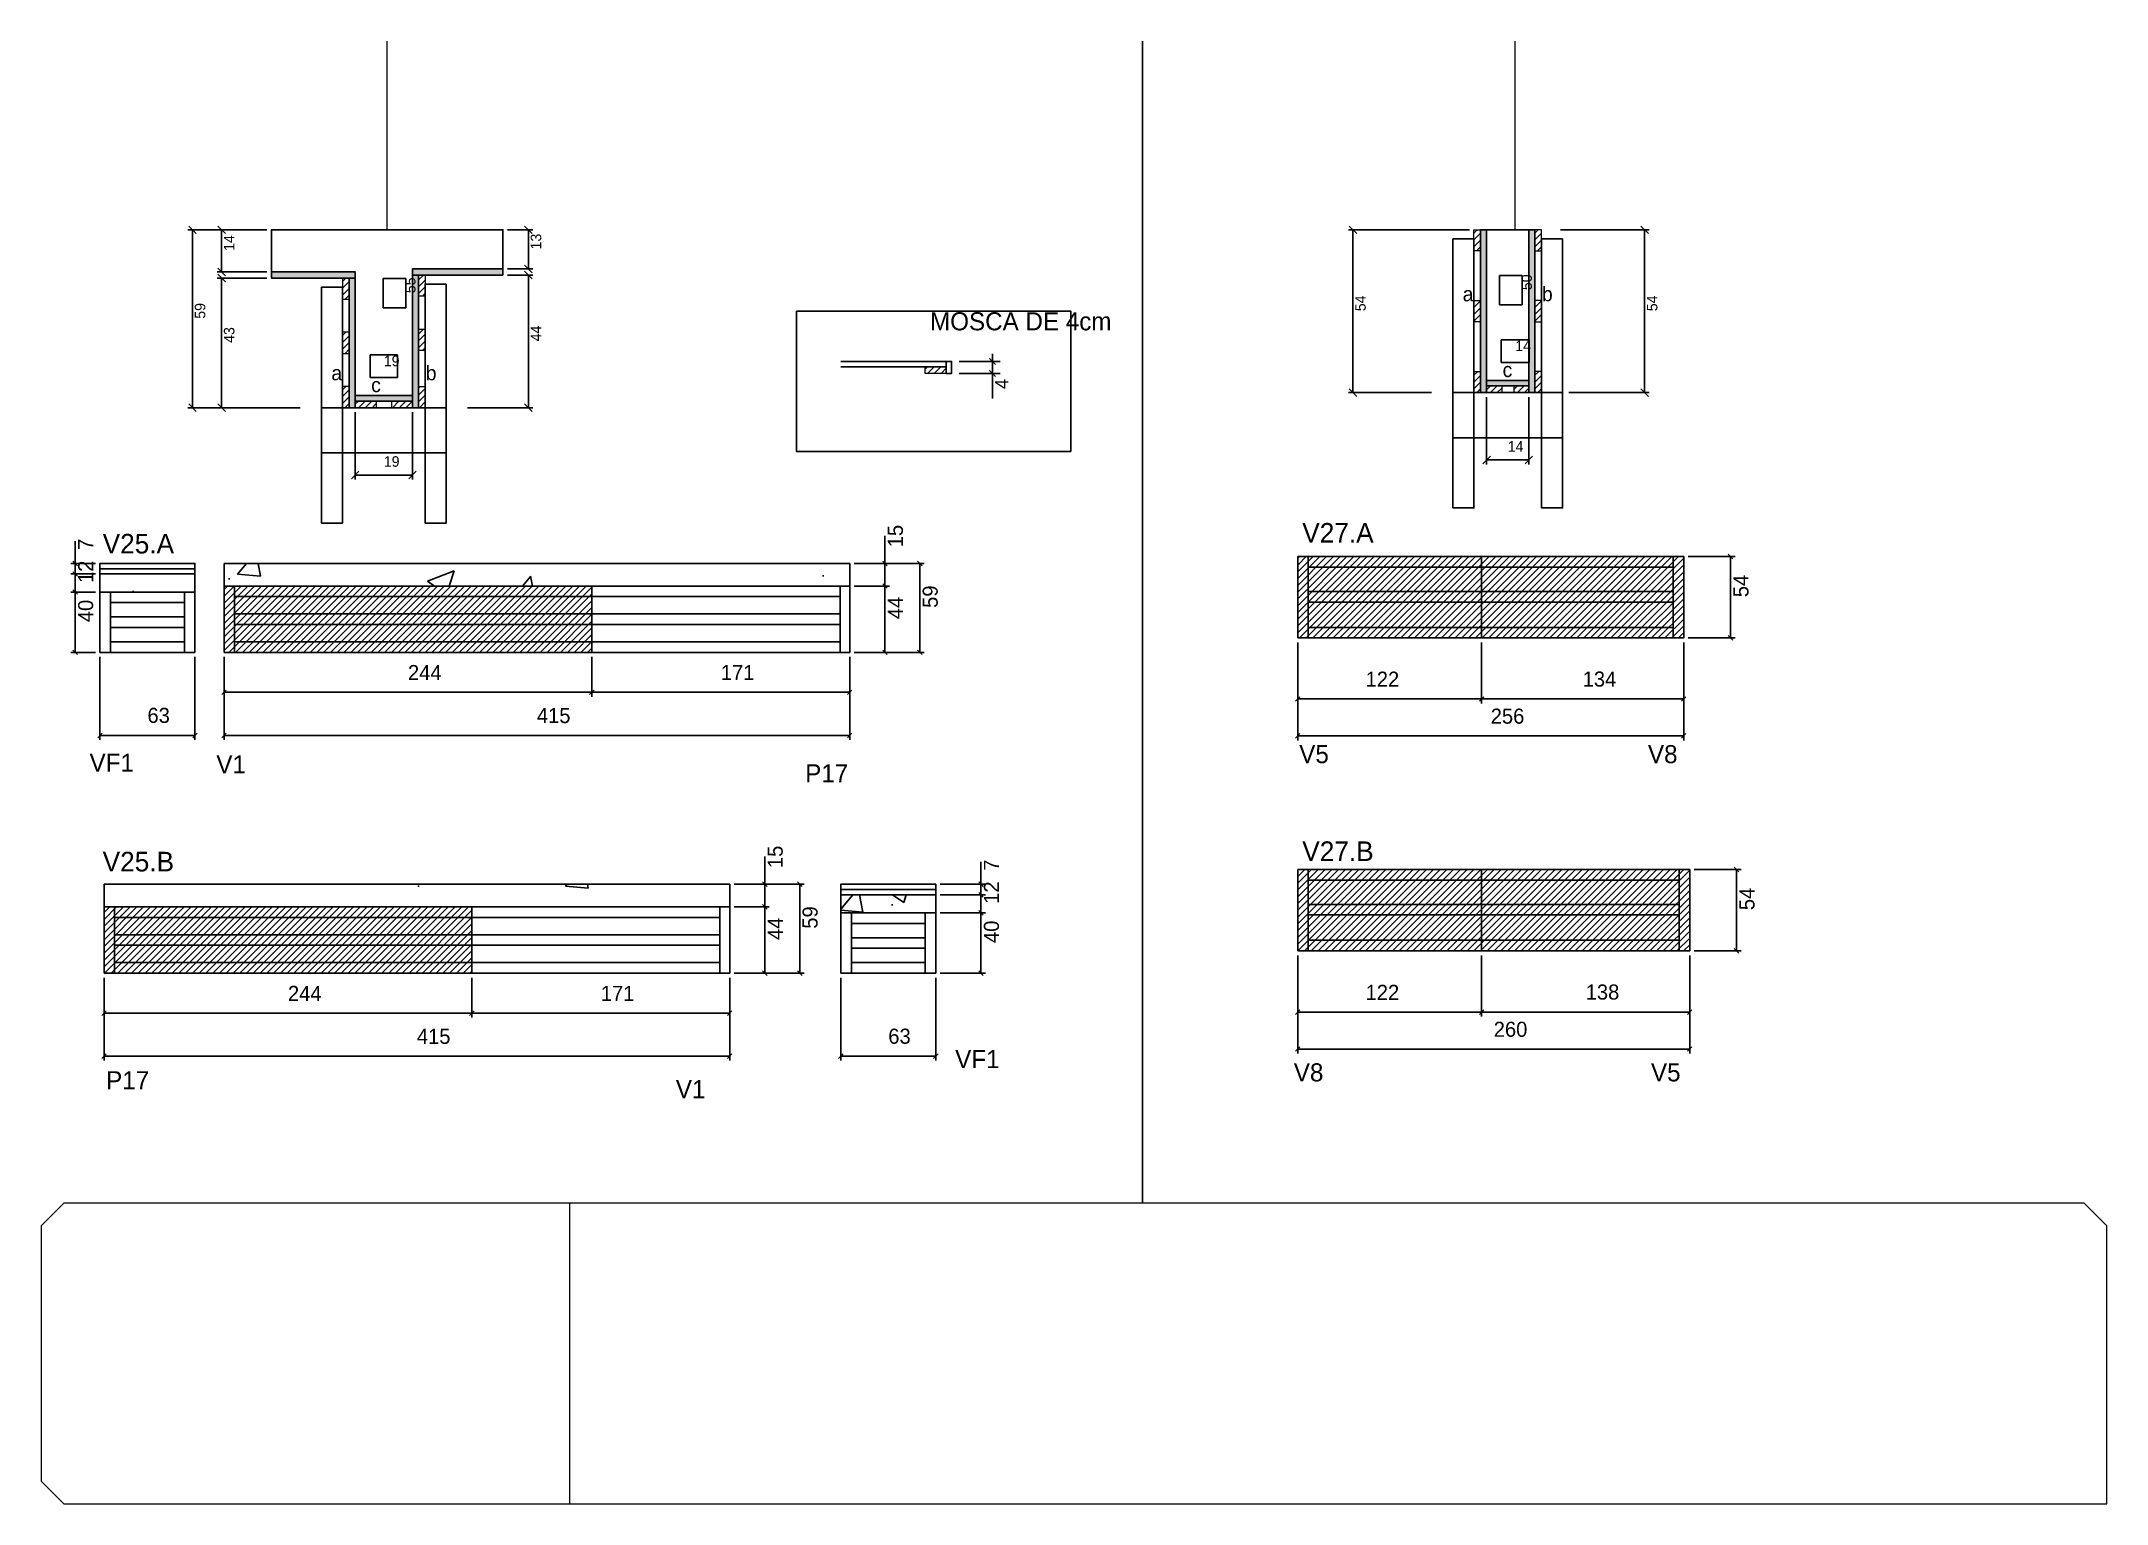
# Model space of a CAD drawing. Header units: metres. Extents: x 7722 to 9092, y 1516 to 2486.
import ezdxf

# ---------------------------------------------------------------- set-up
doc = ezdxf.new("R2010")
doc.units = ezdxf.units.M
for name, color, linetype in [('5', 7, 'Continuous'), ('CONCRETO', 7, 'Continuous'), ('COTA', 7, 'Continuous'), ('Cota Seção (2x)', 7, 'Continuous'), ('Cotas', 7, 'Continuous'), ('detalhes', 7, 'Continuous'), ('Hachura', 7, 'Continuous'), ('Madeira', 7, 'Continuous'), ('Painéis', 7, 'Continuous'), ('REAPROVEITAMENTO', 7, 'Continuous'), ('SARR_2.2x7', 7, 'Continuous'), ('SARR_3.5x7', 7, 'Continuous'), ('SARRAFO DE PRESSAO', 7, 'Continuous'), ('TEXTO PILAR', 7, 'Continuous'), ('Texto Seção', 7, 'Continuous')]:
    doc.layers.add(name, color=color, linetype=linetype)

msp = doc.modelspace()

# ---------------------------------------------------------------- hatches: boundary and pattern name
at = {"layer": 'COTA'}
h = msp.add_hatch(dxfattribs=at)
h.set_pattern_fill('AR-CONC')
h.paths.add_polyline_path([(8257.9, 2139.9), (7842.8, 2139.9), (7843, 2124.9), (8258.1, 2124.9), (8257.9, 2139.9)])
h = msp.add_hatch(dxfattribs=at)
h.set_pattern_fill('AR-CONC')
h.paths.add_polyline_path([(7760.7, 2120.9), (7760.7, 2132.9), (7823.7, 2132.9), (7823.7, 2120.9), (7760.7, 2120.9)])
h = msp.add_hatch(dxfattribs=at)
h.set_pattern_fill('AR-CONC')
h.paths.add_polyline_path([(8178.2, 1927.1), (7763.1, 1927.1), (7763.4, 1912.1), (8178.5, 1912.1), (8178.2, 1927.1)])
h = msp.add_hatch(dxfattribs=at)
h.set_pattern_fill('AR-CONC')
h.paths.add_polyline_path([(8252.1, 1908.1), (8252.1, 1920.1), (8315.1, 1920.1), (8315.1, 1908.1), (8252.1, 1908.1)])
at = {"layer": 'Hachura'}
h = msp.add_hatch(dxfattribs=at)
h.set_pattern_fill('ANSI31')
h.paths.add_polyline_path([(8676.5, 2347.2), (8672.1, 2347.2), (8672.1, 2361.2), (8676.5, 2361.2), (8676.5, 2347.2)])
h = msp.add_hatch(color=7, dxfattribs=at)
h.dxf.hatch_style = 1
h.paths.add_polyline_path([(8680.5, 2361.2), (8676.5, 2361.2), (8676.5, 2253.2), (8680.5, 2253.2), (8680.5, 2361.2)])
h = msp.add_hatch(color=7, dxfattribs=at)
h.dxf.hatch_style = 1
h.paths.add_polyline_path([(8712.5, 2361.2), (8708.5, 2361.2), (8708.5, 2253.2), (8712.5, 2253.2), (8712.5, 2361.2)])
h = msp.add_hatch(dxfattribs=at)
h.set_pattern_fill('ANSI31')
h.paths.add_polyline_path([(8712.5, 2347.2), (8716.9, 2347.2), (8716.9, 2361.2), (8712.5, 2361.2), (8712.5, 2347.2)])
h = msp.add_hatch(color=7, dxfattribs=at)
h.dxf.hatch_style = 1
h.paths.add_polyline_path([(7930, 2329.2), (7930, 2333.2), (7874.4, 2333.2), (7874.4, 2329.2), (7930, 2329.2)])
h = msp.add_hatch(dxfattribs=at)
h.set_pattern_fill('ANSI31')
h.paths.add_polyline_path([(7921.6, 2315.2), (7926, 2315.2), (7926, 2329.2), (7921.6, 2329.2), (7921.6, 2315.2)])
h = msp.add_hatch(color=7, dxfattribs=at)
h.dxf.hatch_style = 1
h.paths.add_polyline_path([(7926, 2331.2), (7930, 2331.2), (7930, 2243.2), (7926, 2243.2), (7926, 2331.2)])
h = msp.add_hatch(color=7, dxfattribs=at)
h.dxf.hatch_style = 1
h.paths.add_polyline_path([(8028, 2331.2), (8028, 2335.2), (7968, 2335.2), (7968, 2331.2), (8028, 2331.2)])
h = msp.add_hatch(color=7, dxfattribs=at)
h.dxf.hatch_style = 1
h.paths.add_polyline_path([(7972, 2333.2), (7968, 2333.2), (7968, 2243.2), (7972, 2243.2), (7972, 2333.2)])
h = msp.add_hatch(dxfattribs=at)
h.set_pattern_fill('ANSI31')
h.paths.add_polyline_path([(7976.4, 2317.2), (7972, 2317.2), (7972, 2331.2), (7976.4, 2331.2), (7976.4, 2317.2)])
h = msp.add_hatch(dxfattribs=at)
h.set_pattern_fill('ANSI31')
h.paths.add_polyline_path([(8676.5, 2300.2), (8672.1, 2300.2), (8672.1, 2314.2), (8676.5, 2314.2), (8676.5, 2300.2)])
h = msp.add_hatch(dxfattribs=at)
h.set_pattern_fill('ANSI31')
h.paths.add_polyline_path([(8712.5, 2300.2), (8716.9, 2300.2), (8716.9, 2314.2), (8712.5, 2314.2), (8712.5, 2300.2)])
h = msp.add_hatch(dxfattribs=at)
h.set_pattern_fill('ANSI31')
h.paths.add_polyline_path([(7921.6, 2279.2), (7926, 2279.2), (7926, 2293.2), (7921.6, 2293.2), (7921.6, 2279.2)])
h = msp.add_hatch(dxfattribs=at)
h.set_pattern_fill('ANSI31')
h.paths.add_polyline_path([(7976.4, 2281.2), (7972, 2281.2), (7972, 2295.2), (7976.4, 2295.2), (7976.4, 2281.2)])
h = msp.add_hatch(dxfattribs=at)
h.set_pattern_fill('ANSI31')
h.paths.add_polyline_path([(8308, 2270.3), (8308, 2265.9), (8322, 2265.9), (8322, 2270.3), (8308, 2270.3), (8308, 2270.3)])
h = msp.add_hatch(dxfattribs=at)
h.set_pattern_fill('ANSI31')
h.paths.add_polyline_path([(8676.5, 2253.2), (8672.1, 2253.2), (8672.1, 2267.2), (8676.5, 2267.2), (8676.5, 2253.2)])
h = msp.add_hatch(color=7, dxfattribs=at)
h.dxf.hatch_style = 1
h.paths.add_polyline_path([(8708.5, 2257.6), (8708.5, 2261.2), (8680.5, 2261.2), (8680.5, 2257.6), (8708.5, 2257.6)])
h = msp.add_hatch(dxfattribs=at)
h.set_pattern_fill('ANSI31')
h.paths.add_polyline_path([(8712.5, 2253.2), (8716.9, 2253.2), (8716.9, 2267.2), (8712.5, 2267.2), (8712.5, 2253.2)])
h = msp.add_hatch(dxfattribs=at)
h.set_pattern_fill('ANSI31')
h.paths.add_polyline_path([(7921.6, 2243.2), (7926, 2243.2), (7926, 2257.2), (7921.6, 2257.2), (7921.6, 2243.2)])
h = msp.add_hatch(color=7, dxfattribs=at)
h.dxf.hatch_style = 1
h.paths.add_polyline_path([(7968, 2247.6), (7968, 2251.2), (7930, 2251.2), (7930, 2247.6), (7968, 2247.6)])
h = msp.add_hatch(dxfattribs=at)
h.set_pattern_fill('ANSI31')
h.paths.add_polyline_path([(7930, 2243.2), (7930, 2247.6), (7944, 2247.6), (7944, 2243.2), (7930, 2243.2)])
h = msp.add_hatch(dxfattribs=at)
h.set_pattern_fill('ANSI31')
h.paths.add_polyline_path([(7968, 2243.2), (7968, 2247.6), (7954, 2247.6), (7954, 2243.2), (7968, 2243.2)])
h = msp.add_hatch(dxfattribs=at)
h.set_pattern_fill('ANSI31')
h.paths.add_polyline_path([(7976.4, 2243.2), (7972, 2243.2), (7972, 2257.2), (7976.4, 2257.2), (7976.4, 2243.2)])
h = msp.add_hatch(dxfattribs=at)
h.set_pattern_fill('ANSI31')
h.paths.add_polyline_path([(8680.5, 2253.2), (8680.5, 2257.6), (8690.5, 2257.6), (8690.5, 2253.2), (8680.5, 2253.2)])
h = msp.add_hatch(dxfattribs=at)
h.set_pattern_fill('ANSI31')
h.paths.add_polyline_path([(8708.5, 2253.2), (8708.5, 2257.6), (8698.5, 2257.6), (8698.5, 2253.2), (8708.5, 2253.2)])
at = {"layer": 'REAPROVEITAMENTO'}
h = msp.add_hatch(dxfattribs=at)
h.set_pattern_fill('ANSI31')
h.paths.add_polyline_path([(8811.2, 2090.5), (8811.2, 2144.5), (8555.2, 2144.5), (8555.2, 2090.5), (8811.2, 2090.5)])
h = msp.add_hatch(dxfattribs=at)
h.set_pattern_fill('ANSI31')
h.paths.add_polyline_path([(8087, 2080.9), (8087, 2124.9), (7843, 2124.9), (7843, 2080.9), (8087, 2080.9)])
h = msp.add_hatch(dxfattribs=at)
h.set_pattern_fill('ANSI31')
h.paths.add_polyline_path([(8815.2, 1882.9), (8815.2, 1936.9), (8555.2, 1936.9), (8555.2, 1882.9), (8815.2, 1882.9)])
h = msp.add_hatch(dxfattribs=at)
h.set_pattern_fill('ANSI31')
h.paths.add_polyline_path([(8007.4, 1868.1), (8007.4, 1912.1), (7763.4, 1912.1), (7763.4, 1868.1), (8007.4, 1868.1)])

# ---------------------------------------------------------------- linework, layer by layer
at = {"layer": 'CONCRETO', "color": 251, "lineweight": 25}
for points in [[(7874.4, 2333.2), (7874.4, 2361.2), (8028, 2361.2), (8028, 2335.2), (7968, 2335.2), (7968, 2251.2), (7930, 2251.2), (7930, 2333.2)], [(8680.5, 2361.2), (8680.5, 2361.2), (8708.5, 2361.2), (8708.5, 2333.2), (8708.5, 2333.2), (8708.5, 2261.2), (8680.5, 2261.2), (8680.5, 2361.2)]]:
    msp.add_lwpolyline(points, close=True, dxfattribs=at)
at = {"layer": 'COTA', "color": 241, "lineweight": 25}
for p, q in [((8452.3, 2486.2), (8452.3, 1715.5)), ((7843, 2124.9), (7843, 2139.9)), ((8258, 2139.9), (7843, 2139.9)), ((8258, 2139.9), (8258, 2124.9)), ((7760.7, 2132.9), (7760.7, 2120.9)), ((7823.7, 2120.9), (7823.7, 2132.9)), ((7763.4, 1912.1), (7763.4, 1927.1)), ((8178.4, 1927.1), (7763.4, 1927.1)), ((8178.4, 1927.1), (8178.4, 1912.1)), ((8252.1, 1920.1), (8252.1, 1908.1)), ((8315.1, 1908.1), (8315.1, 1920.1))]:
    msp.add_line(p, q, dxfattribs=at)
at = {"layer": 'COTA', "color": 4, "lineweight": 25}
for p, q in [((7871.4, 2361.2), (7819.1, 2361.2)), ((7822.1, 2243.2), (7822.1, 2361.2)), ((7871.4, 2361.2), (7838.4, 2361.2)), ((7841.4, 2361.2), (7841.4, 2333.2)), ((8031, 2361.2), (8047.9, 2361.2)), ((8044.9, 2361.2), (8044.9, 2335.2)), ((8669.1, 2361.2), (8588.8, 2361.2)), ((8591.8, 2361.2), (8591.8, 2253.2)), ((8729.5, 2361.2), (8788.3, 2361.2)), ((8785.3, 2253.2), (8785.3, 2361.2)), ((7871.4, 2333.2), (7838.4, 2333.2)), ((7871.4, 2329.2), (7838.4, 2329.2)), ((7841.4, 2329.2), (7841.4, 2243.2)), ((8031, 2335.2), (8047.9, 2335.2)), ((8031, 2331.2), (8047.9, 2331.2)), ((8044.9, 2243.2), (8044.9, 2331.2)), ((8352.8, 2278.9), (8352.8, 2265.9)), ((8330.6, 2273.9), (8357.8, 2273.9)), ((8330.6, 2265.9), (8357.8, 2265.9)), ((8352.8, 2265.9), (8352.8, 2249.4)), ((8643.9, 2253.2), (8588.8, 2253.2)), ((8680.5, 2250.2), (8680.5, 2205.5)), ((8708.5, 2250.2), (8708.5, 2205.5)), ((8735.1, 2253.2), (8788.3, 2253.2)), ((7893.4, 2243.2), (7819.1, 2243.2)), ((7893.4, 2243.2), (7838.4, 2243.2)), ((7930, 2240.2), (7930, 2195.5)), ((7968, 2240.2), (7968, 2195.5)), ((8004.6, 2243.2), (8047.9, 2243.2)), ((8680.5, 2208.5), (8708.5, 2208.5)), ((7930, 2198.5), (7968, 2198.5)), ((7744.3, 2139.9), (7744.3, 2154.7)), ((8281.4, 2139.9), (8281.4, 2158.3)), ((7757.7, 2139.9), (7741.3, 2139.9)), ((7744.3, 2132.9), (7744.3, 2139.9)), ((8261, 2139.9), (8284.4, 2139.9)), ((8261, 2139.9), (8307.5, 2139.9)), ((8281.4, 2124.9), (8281.4, 2139.9)), ((8304.5, 2139.9), (8304.5, 2080.9)), ((8814.2, 2144.5), (8845.3, 2144.5)), ((8842.3, 2144.5), (8842.3, 2090.5)), ((7757.7, 2132.9), (7741.3, 2132.9)), ((7757.7, 2132.9), (7741.3, 2132.9)), ((7744.3, 2120.9), (7744.3, 2132.9)), ((8261, 2124.9), (8284.4, 2124.9)), ((8261, 2124.9), (8284.4, 2124.9)), ((8281.4, 2124.9), (8281.4, 2080.9)), ((7757.7, 2120.9), (7741.3, 2120.9)), ((7757.7, 2120.9), (7741.3, 2120.9)), ((7744.3, 2120.9), (7744.3, 2080.9)), ((8555.2, 2087.5), (8555.2, 2047)), ((8555.2, 2087.5), (8555.2, 2022.5)), ((8677.2, 2087.5), (8677.2, 2047)), ((8677.2, 2087.5), (8677.2, 2047)), ((8811.2, 2087.5), (8811.2, 2047)), ((8811.2, 2087.5), (8811.2, 2022.5)), ((8814.2, 2090.5), (8845.3, 2090.5)), ((7757.7, 2080.9), (7741.3, 2080.9)), ((7760.7, 2077.9), (7760.7, 2022.8)), ((7823.7, 2077.9), (7823.7, 2022.8)), ((7843, 2077.9), (7843, 2051.4)), ((7843, 2077.9), (7843, 2022.8)), ((8087, 2077.9), (8087, 2051.4)), ((8087, 2077.9), (8087, 2051.4)), ((8258, 2077.9), (8258, 2051.4)), ((8258, 2077.9), (8258, 2022.8)), ((8261, 2080.9), (8284.4, 2080.9)), ((8261, 2080.9), (8307.5, 2080.9)), ((7843, 2054.4), (8087, 2054.4)), ((8087, 2054.4), (8258, 2054.4)), ((8555.2, 2050), (8677.2, 2050)), ((8677.2, 2050), (8811.2, 2050)), ((7823.7, 2025.8), (7760.7, 2025.8)), ((7843, 2025.8), (8258, 2025.8)), ((8555.2, 2025.5), (8811.2, 2025.5)), ((8201.7, 1927.1), (8201.7, 1945.5)), ((8345.1, 1927.1), (8345.1, 1941.9)), ((8818.2, 1936.9), (8849.3, 1936.9)), ((8846.3, 1936.9), (8846.3, 1882.9)), ((8181.4, 1927.1), (8204.7, 1927.1)), ((8181.4, 1927.1), (8227.9, 1927.1)), ((8201.7, 1912.1), (8201.7, 1927.1)), ((8224.9, 1927.1), (8224.9, 1868.1)), ((8318.1, 1927.1), (8348.1, 1927.1)), ((8318.1, 1920.1), (8348.1, 1920.1)), ((8318.1, 1920.1), (8348.1, 1920.1)), ((8345.1, 1920.1), (8345.1, 1927.1)), ((8345.1, 1908.1), (8345.1, 1920.1)), ((8181.4, 1912.1), (8204.7, 1912.1)), ((8181.4, 1912.1), (8204.7, 1912.1)), ((8201.7, 1912.1), (8201.7, 1868.1)), ((8318.1, 1908.1), (8348.1, 1908.1)), ((8318.1, 1908.1), (8348.1, 1908.1)), ((8345.1, 1908.1), (8345.1, 1868.1)), ((8555.2, 1879.9), (8555.2, 1839.3)), ((8555.2, 1879.9), (8555.2, 1814.8)), ((8677.2, 1879.9), (8677.2, 1839.3)), ((8677.2, 1879.9), (8677.2, 1839.3)), ((8815.2, 1879.9), (8815.2, 1839.3)), ((8815.2, 1879.9), (8815.2, 1814.8)), ((8818.2, 1882.9), (8849.3, 1882.9)), ((7763.4, 1865.1), (7763.4, 1838.6)), ((7763.4, 1865.1), (7763.4, 1810.1)), ((8007.4, 1865.1), (8007.4, 1838.6)), ((8007.4, 1865.1), (8007.4, 1838.6)), ((8178.4, 1865.1), (8178.4, 1838.6)), ((8178.4, 1865.1), (8178.4, 1810.1)), ((8181.4, 1868.1), (8204.7, 1868.1)), ((8181.4, 1868.1), (8227.9, 1868.1)), ((8252.1, 1865.1), (8252.1, 1810.1)), ((8315.1, 1865.1), (8315.1, 1810.1)), ((8318.1, 1868.1), (8348.1, 1868.1)), ((7763.4, 1841.6), (8007.4, 1841.6)), ((8007.4, 1841.6), (8178.4, 1841.6)), ((8555.2, 1842.3), (8677.2, 1842.3)), ((8677.2, 1842.3), (8815.2, 1842.3)), ((7763.4, 1813.1), (8178.4, 1813.1)), ((8252.1, 1813.1), (8315.1, 1813.1)), ((8555.2, 1817.8), (8815.2, 1817.8))]:
    msp.add_line(p, q, dxfattribs=at)
at = {"layer": 'COTA', "color": 0, "lineweight": 25}
for p, q in [((7745.8, 2138.4), (7742.8, 2141.4)), ((8282.9, 2138.4), (8279.9, 2141.4)), ((8306, 2138.4), (8303, 2141.4)), ((8843.8, 2143), (8840.8, 2146)), ((7745.8, 2131.4), (7742.8, 2134.4)), ((7742.8, 2134.4), (7745.8, 2131.4)), ((8279.9, 2126.4), (8282.9, 2123.4)), ((8282.9, 2123.4), (8279.9, 2126.4)), ((7745.8, 2119.4), (7742.8, 2122.4)), ((7742.8, 2122.4), (7745.8, 2119.4)), ((7742.8, 2082.4), (7745.8, 2079.4)), ((8279.9, 2082.4), (8282.9, 2079.4)), ((8303, 2082.4), (8306, 2079.4)), ((8840.8, 2092), (8843.8, 2089)), ((7844.5, 2055.9), (7841.5, 2052.9)), ((8085.5, 2052.9), (8088.5, 2055.9)), ((8088.5, 2055.9), (8085.5, 2052.9)), ((8256.5, 2052.9), (8259.5, 2055.9)), ((8556.7, 2051.5), (8553.7, 2048.5)), ((8675.7, 2048.5), (8678.7, 2051.5)), ((8678.7, 2051.5), (8675.7, 2048.5)), ((8809.7, 2048.5), (8812.7, 2051.5)), ((7762.2, 2027.3), (7759.2, 2024.3)), ((7822.2, 2024.3), (7825.2, 2027.3)), ((7844.5, 2027.3), (7841.5, 2024.3)), ((8256.5, 2024.3), (8259.5, 2027.3)), ((8556.7, 2027), (8553.7, 2024)), ((8809.7, 2024), (8812.7, 2027)), ((8847.8, 1935.4), (8844.8, 1938.4)), ((8203.2, 1925.6), (8200.2, 1928.6)), ((8226.4, 1925.6), (8223.4, 1928.6)), ((8346.6, 1925.6), (8343.6, 1928.6)), ((8346.6, 1918.6), (8343.6, 1921.6)), ((8343.6, 1921.6), (8346.6, 1918.6)), ((8200.2, 1913.6), (8203.2, 1910.6)), ((8203.2, 1910.6), (8200.2, 1913.6)), ((8346.6, 1906.6), (8343.6, 1909.6)), ((8343.6, 1909.6), (8346.6, 1906.6)), ((8844.8, 1884.4), (8847.8, 1881.4)), ((8200.2, 1869.6), (8203.2, 1866.6)), ((8223.4, 1869.6), (8226.4, 1866.6)), ((8343.6, 1869.6), (8346.6, 1866.6)), ((7764.9, 1843.1), (7761.9, 1840.1)), ((8005.9, 1840.1), (8008.9, 1843.1)), ((8008.9, 1843.1), (8005.9, 1840.1)), ((8176.9, 1840.1), (8179.9, 1843.1)), ((8556.7, 1843.8), (8553.7, 1840.8)), ((8675.7, 1840.8), (8678.7, 1843.8)), ((8678.7, 1843.8), (8675.7, 1840.8)), ((8813.7, 1840.8), (8816.7, 1843.8)), ((7764.9, 1814.6), (7761.9, 1811.6)), ((8176.9, 1811.6), (8179.9, 1814.6)), ((8253.6, 1814.6), (8250.6, 1811.6)), ((8313.6, 1811.6), (8316.6, 1814.6)), ((8556.7, 1819.3), (8553.7, 1816.3)), ((8813.7, 1816.3), (8816.7, 1819.3))]:
    msp.add_line(p, q, dxfattribs=at)
for points in [[(7824.6, 2358.7), (7819.6, 2363.7)], [(7843.9, 2358.7), (7838.9, 2363.7)], [(8047.4, 2358.7), (8042.4, 2363.7)], [(8594.3, 2358.7), (8589.3, 2363.7)], [(8787.8, 2358.7), (8782.8, 2363.7)], [(7838.9, 2335.7), (7843.9, 2330.7)], [(7843.9, 2326.7), (7838.9, 2331.7)], [(8042.4, 2337.7), (8047.4, 2332.7)], [(8047.4, 2328.7), (8042.4, 2333.7)], [(8354.8, 2271.9), (8350.8, 2275.9)], [(8350.8, 2267.9), (8354.8, 2263.9)], [(8589.3, 2255.7), (8594.3, 2250.7)], [(8782.8, 2255.7), (8787.8, 2250.7)], [(7819.6, 2245.7), (7824.6, 2240.7)], [(7838.9, 2245.7), (7843.9, 2240.7)], [(8042.4, 2245.7), (8047.4, 2240.7)], [(8683, 2211), (8678, 2206)], [(8706, 2206), (8711, 2211)], [(7932.5, 2201), (7927.5, 2196)], [(7965.5, 2196), (7970.5, 2201)]]:
    msp.add_lwpolyline(points, dxfattribs=at)
at = {"layer": 'Cota Seção (2x)', "color": 180, "lineweight": 25}
for p, q in [((8704, 2330.9), (8689, 2330.9)), ((8689, 2330.9), (8689, 2311.5)), ((8704, 2311.5), (8704, 2330.9)), ((7963.5, 2328.9), (7948.5, 2328.9)), ((7948.5, 2328.9), (7948.5, 2309.5)), ((7963.5, 2309.5), (7963.5, 2328.9)), ((7948.5, 2309.5), (7963.5, 2309.5)), ((8689, 2311.5), (8704, 2311.5)), ((8708.8, 2288.2), (8690.1, 2288.2)), ((8690.1, 2288.2), (8690.1, 2273.2)), ((8708.8, 2273.2), (8708.8, 2288.2)), ((7958, 2278.2), (7940, 2278.2)), ((7940, 2278.2), (7940, 2263.2)), ((7958, 2263.2), (7958, 2278.2)), ((7940, 2263.2), (7958, 2263.2)), ((8690.1, 2273.2), (8708.8, 2273.2))]:
    msp.add_line(p, q, dxfattribs=at)
at = {"layer": 'Cotas', "color": 1, "lineweight": 25}
msp.add_lwpolyline([(8222.7, 2307.3), (8404.6, 2307.3), (8404.6, 2214.2), (8222.7, 2214.2)], close=True, dxfattribs=at)
at = {"layer": 'Madeira', "color": 126, "lineweight": 18}
for points in [[(8676.5, 2347.2), (8672.1, 2347.2), (8672.1, 2361.2), (8676.5, 2361.2)], [(8712.5, 2347.2), (8716.9, 2347.2), (8716.9, 2361.2), (8712.5, 2361.2)], [(7921.6, 2315.2), (7926, 2315.2), (7926, 2329.2), (7921.6, 2329.2)], [(7976.4, 2317.2), (7972, 2317.2), (7972, 2331.2), (7976.4, 2331.2)], [(8676.5, 2300.2), (8672.1, 2300.2), (8672.1, 2314.2), (8676.5, 2314.2)], [(8712.5, 2300.2), (8716.9, 2300.2), (8716.9, 2314.2), (8712.5, 2314.2)], [(7921.6, 2279.2), (7926, 2279.2), (7926, 2293.2), (7921.6, 2293.2)], [(7976.4, 2281.2), (7972, 2281.2), (7972, 2295.2), (7976.4, 2295.2)], [(8308, 2270.3), (8322, 2270.3), (8322, 2265.9), (8308, 2265.9)], [(8676.5, 2253.2), (8672.1, 2253.2), (8672.1, 2267.2), (8676.5, 2267.2)], [(8712.5, 2253.2), (8716.9, 2253.2), (8716.9, 2267.2), (8712.5, 2267.2)], [(7921.6, 2243.2), (7926, 2243.2), (7926, 2257.2), (7921.6, 2257.2)], [(7930, 2243.2), (7930, 2247.6), (7944, 2247.6), (7944, 2243.2)], [(7968, 2243.2), (7968, 2247.6), (7954, 2247.6), (7954, 2243.2)], [(7976.4, 2243.2), (7972, 2243.2), (7972, 2257.2), (7976.4, 2257.2)], [(8680.5, 2253.2), (8680.5, 2257.6), (8690.5, 2257.6), (8690.5, 2253.2)], [(8708.5, 2253.2), (8708.5, 2257.6), (8698.5, 2257.6), (8698.5, 2253.2)]]:
    msp.add_lwpolyline(points, close=True, dxfattribs=at)
at = {"layer": 'Painéis', "color": 200, "lineweight": 25}
for p, q in [((8322, 2273.9), (8252.1, 2273.9)), ((8322, 2270.3), (8252.2, 2270.3)), ((8555.2, 2144.5), (8811.2, 2144.5)), ((8555.2, 2090.5), (8555.2, 2144.5)), ((8677.2, 2090.5), (8677.2, 2144.5)), ((8811.2, 2090.5), (8811.2, 2144.5)), ((7843, 2124.9), (8258, 2124.9)), ((7843, 2080.9), (7843, 2124.9)), ((8087, 2080.9), (8087, 2124.9)), ((8258, 2080.9), (8258, 2124.9)), ((7823.7, 2120.9), (7760.7, 2120.9)), ((7760.7, 2080.9), (7760.7, 2120.9)), ((7823.7, 2080.9), (7823.7, 2120.9)), ((8555.2, 2090.5), (8811.2, 2090.5)), ((7823.7, 2080.9), (7760.7, 2080.9)), ((7843, 2080.9), (8258, 2080.9)), ((8555.2, 1936.9), (8815.2, 1936.9)), ((8555.2, 1882.9), (8555.2, 1936.9)), ((8677.2, 1882.9), (8677.2, 1936.9)), ((8815.2, 1882.9), (8815.2, 1936.9)), ((7763.4, 1912.1), (8178.4, 1912.1)), ((7763.4, 1868.1), (7763.4, 1912.1)), ((8007.4, 1868.1), (8007.4, 1912.1)), ((8178.4, 1868.1), (8178.4, 1912.1)), ((8315.1, 1908.1), (8252.1, 1908.1)), ((8252.1, 1868.1), (8252.1, 1908.1)), ((8315.1, 1868.1), (8315.1, 1908.1)), ((8555.2, 1882.9), (8815.2, 1882.9)), ((7763.4, 1868.1), (8178.4, 1868.1)), ((8315.1, 1868.1), (8252.1, 1868.1))]:
    msp.add_line(p, q, dxfattribs=at)
for points in [[(8676.5, 2361.2), (8680.5, 2361.2), (8680.5, 2253.2), (8676.5, 2253.2)], [(8712.5, 2361.2), (8708.5, 2361.2), (8708.5, 2253.2), (8712.5, 2253.2)], [(7930, 2329.2), (7930, 2333.2), (7874.4, 2333.2), (7874.4, 2329.2)], [(7926, 2329.2), (7930, 2329.2), (7930, 2243.2), (7926, 2243.2)], [(8028, 2331.2), (8028, 2335.2), (7968, 2335.2), (7968, 2331.2)], [(7972, 2331.2), (7968, 2331.2), (7968, 2243.2), (7972, 2243.2)], [(8322, 2273.9), (8325.6, 2273.9), (8325.6, 2265.9), (8322, 2265.9)], [(8708.5, 2257.6), (8708.5, 2261.2), (8680.5, 2261.2), (8680.5, 2257.6)], [(7968, 2247.6), (7968, 2251.2), (7930, 2251.2), (7930, 2247.6)], [(7823.7, 2132.9), (7760.7, 2132.9), (7760.7, 2139.9), (7823.7, 2139.9)], [(8315.1, 1920.1), (8252.1, 1920.1), (8252.1, 1927.1), (8315.1, 1927.1)]]:
    msp.add_lwpolyline(points, close=True, dxfattribs=at)
at = {"layer": 'SARR_2.2x7', "color": 40, "lineweight": 25}
for p, q in [((8562.2, 2090.5), (8562.2, 2144.5)), ((8562.2, 2137.5), (8677.2, 2137.5)), ((8677.2, 2137.5), (8804.2, 2137.5)), ((8804.2, 2090.5), (8804.2, 2144.5)), ((7823.7, 2136.4), (7760.7, 2136.4)), ((7850, 2080.9), (7850, 2124.9)), ((8251.6, 2080.9), (8251.6, 2124.9)), ((7767.7, 2080.9), (7767.7, 2120.9)), ((7816.7, 2113.9), (7767.7, 2113.9)), ((7816.7, 2080.9), (7816.7, 2120.9)), ((7850, 2117.9), (8087, 2117.9)), ((8087, 2117.9), (8251.6, 2117.9)), ((8562.2, 2121.3), (8677.2, 2121.3)), ((8562.2, 2114.3), (8677.2, 2114.3)), ((8677.2, 2121.3), (8804.2, 2121.3)), ((8677.2, 2114.3), (8804.2, 2114.3)), ((7767.7, 2104.4), (7816.7, 2104.4)), ((7767.7, 2097.4), (7816.7, 2097.4)), ((7850, 2106.4), (8087, 2106.4)), ((7850, 2099.4), (8087, 2099.4)), ((8087, 2106.4), (8251.6, 2106.4)), ((8087, 2099.4), (8251.6, 2099.4)), ((8562.2, 2097.5), (8677.2, 2097.5)), ((8677.2, 2097.5), (8804.2, 2097.5)), ((7816.7, 2087.9), (7767.7, 2087.9)), ((7850, 2087.9), (8087, 2087.9)), ((8087, 2087.9), (8251.6, 2087.9)), ((8562.2, 1882.9), (8562.2, 1936.9)), ((8808.2, 1882.9), (8808.2, 1936.9)), ((8315.1, 1923.6), (8252.1, 1923.6)), ((8562.2, 1929.9), (8677.2, 1929.9)), ((8677.2, 1929.9), (8808.2, 1929.9)), ((7770.3, 1868.1), (7770.3, 1912.1)), ((7770.3, 1905.1), (8007.4, 1905.1)), ((8007.4, 1905.1), (8171.9, 1905.1)), ((8171.9, 1868.1), (8171.9, 1912.1)), ((8259.1, 1868.1), (8259.1, 1908.1)), ((8308.1, 1868.1), (8308.1, 1908.1)), ((8562.2, 1913.7), (8677.2, 1913.7)), ((8562.2, 1906.7), (8677.2, 1906.7)), ((8677.2, 1913.7), (8808.2, 1913.7)), ((8677.2, 1906.7), (8808.2, 1906.7)), ((7770.3, 1893.6), (8007.4, 1893.6)), ((8007.4, 1893.6), (8171.9, 1893.6)), ((8308.1, 1901.1), (8259.1, 1901.1)), ((8259.1, 1891.6), (8308.1, 1891.6)), ((7770.3, 1886.6), (8007.4, 1886.6)), ((8007.4, 1886.6), (8171.9, 1886.6)), ((8259.1, 1884.6), (8308.1, 1884.6)), ((8562.2, 1889.9), (8677.2, 1889.9)), ((8677.2, 1889.9), (8808.2, 1889.9)), ((7770.3, 1875.1), (8007.4, 1875.1)), ((8007.4, 1875.1), (8171.9, 1875.1)), ((8308.1, 1875.1), (8259.1, 1875.1))]:
    msp.add_line(p, q, dxfattribs=at)
at = {"layer": 'SARR_3.5x7', "color": 81, "lineweight": 25}
for points in [[(8658.1, 2355.2), (8672.1, 2355.2), (8672.1, 2176.7), (8658.1, 2176.7)], [(8730.9, 2355.2), (8716.9, 2355.2), (8716.9, 2176.7), (8730.9, 2176.7)], [(7907.6, 2323.2), (7921.6, 2323.2), (7921.6, 2166.7), (7907.6, 2166.7)], [(7990.4, 2325.2), (7976.4, 2325.2), (7976.4, 2166.7), (7990.4, 2166.7)], [(8658.1, 2253.2), (8730.9, 2253.2), (8730.9, 2223.2), (8658.1, 2223.2)], [(7907.6, 2243.2), (7990.4, 2243.2), (7990.4, 2213.2), (7907.6, 2213.2)]]:
    msp.add_lwpolyline(points, close=True, dxfattribs=at)
at = {"layer": 'SARRAFO DE PRESSAO', "color": 30, "lineweight": 9}
msp.add_line((8072.4, 1516.2), (8072.4, 1715.5), dxfattribs=at)
msp.add_lwpolyline([(9091.8, 1516.2), (9091.8, 1700.5), (9076.8, 1715.5), (7736.8, 1715.5), (7721.8, 1700.5), (7721.8, 1531.2), (7736.8, 1516.2), (9091.8, 1516.2)], dxfattribs=at)
at = {"layer": 'Texto Seção', "color": 252, "lineweight": 15}
for p, q in [((7951.2, 2361.2), (7951.2, 2486.2)), ((8699.5, 2361.2), (8699.5, 2486.2))]:
    msp.add_line(p, q, dxfattribs=at)

# ---------------------------------------------------------------- texts
at = {"layer": '5', "color": 5, "lineweight": 25}
for s, rotation, p in [('V5', 0, (8556.2, 2007.4)), ('V8', 0, (8787.5, 2007.4)), ('VF1', 360, (7753.8, 2001.7)), ('V1', 0, (7837.9, 2000.6)), ('P17', 0, (8228.5, 1994.7)), ('VF1', 0, (8328, 1805.1)), ('V8', 0, (8552.6, 1796.3)), ('P17', 0, (7764.8, 1791.1)), ('V1', 0, (8142.7, 1785.2)), ('V5', 0, (8789.5, 1796.3))]:
    msp.add_text(s, height=12, rotation=rotation, dxfattribs=at).set_placement(p)
at = {"layer": 'COTA', "color": 1, "lineweight": 25}
for s, p in [('14', (7849.9, 2347.2)), ('13', (8053.4, 2348.2)), ('54', (8600.3, 2307.2)), ('54', (8793.8, 2307.2)), ('59', (7830.6, 2302.2)), ('43', (7849.9, 2286.2)), ('44', (8053.4, 2287.2))]:
    msp.add_text(s, height=7, rotation=90, dxfattribs=at).set_placement(p)
at = {"layer": 'COTA', "color": 240, "lineweight": 25}
for s, height, p in [('4', 9, (8363.3, 2255.6)), ('15', 10, (8293.3, 2150.6)), ('7', 10, (7756.2, 2148.8)), ('12', 10, (7756.2, 2126.9)), ('59', 10, (8316.4, 2110.4)), ('54', 10, (8854.2, 2117.5)), ('40', 10, (7756.2, 2100.9)), ('44', 10, (8293.3, 2102.9)), ('15', 10, (8213.6, 1937.8)), ('7', 10, (8357, 1936)), ('12', 10, (8357, 1914.1)), ('54', 10, (8858.2, 1909.9)), ('44', 10, (8213.7, 1890.1)), ('59', 10, (8236.7, 1897.6)), ('40', 10, (8357, 1888.1))]:
    msp.add_text(s, height=height, rotation=90, dxfattribs=at).set_placement(p)
at = {"layer": 'COTA', "color": 1, "lineweight": 25}
for s, p in [('14', (8694.5, 2214)), ('19', (7949, 2204))]:
    msp.add_text(s, height=7, dxfattribs=at).set_placement(p)
at = {"layer": 'COTA', "color": 240, "lineweight": 25}
for s, p in [('244', (7965, 2062.5)), ('171', (8172.5, 2062.5)), ('122', (8600.2, 2058.1)), ('134', (8744.2, 2058.2)), ('63', (7792.2, 2034.1)), ('415', (8050.5, 2034)), ('256', (8683.2, 2033.6)), ('244', (7885.4, 1849.7)), ('171', (8092.9, 1849.7)), ('122', (8600.2, 1850.4)), ('138', (8746.2, 1850.6)), ('260', (8685.2, 1825.9)), ('415', (7970.9, 1821.2)), ('63', (8283.6, 1821.3))]:
    msp.add_text(s, height=10, dxfattribs=at).set_placement(p)
at = {"layer": 'Cota Seção (2x)', "color": 1, "lineweight": 25}
for s, p in [('55', (7970, 2319.2)), ('50', (8710.5, 2321.2))]:
    msp.add_text(s, height=7, rotation=90, dxfattribs=at).set_placement(p)
for s, p in [('19', (7949, 2270.7)), ('14', (8699.5, 2280.7))]:
    msp.add_text(s, height=7, dxfattribs=at).set_placement(p)
at = {"layer": 'detalhes', "color": 4, "lineweight": 25}
for s, p in [('a', (8664.6, 2313.8)), ('b', (8717.2, 2313.8)), ('a', (7914.2, 2261.4)), ('c', (7940.6, 2253.5)), ('b', (7976.8, 2261.4)), ('c', (8691.1, 2263.5))]:
    msp.add_text(s, height=9.6, dxfattribs=at).set_placement(p)
at = {"layer": 'TEXTO PILAR', "color": 3, "lineweight": 15}
msp.add_text('MOSCA DE 4cm', height=12, dxfattribs=at).set_placement((8311.3, 2294.5))
at = {"layer": 'Texto Seção', "color": 7, "lineweight": 15}
for s, p in [('V27.A', (8558.2, 2153.7)), ('V25.A', (7762.5, 2146.5)), ('V25.B', (7762.5, 1935.6)), ('V27.B', (8558.2, 1942.5))]:
    msp.add_text(s, height=13, dxfattribs=at).set_placement(p)

doc.saveas('drawing.dxf')
